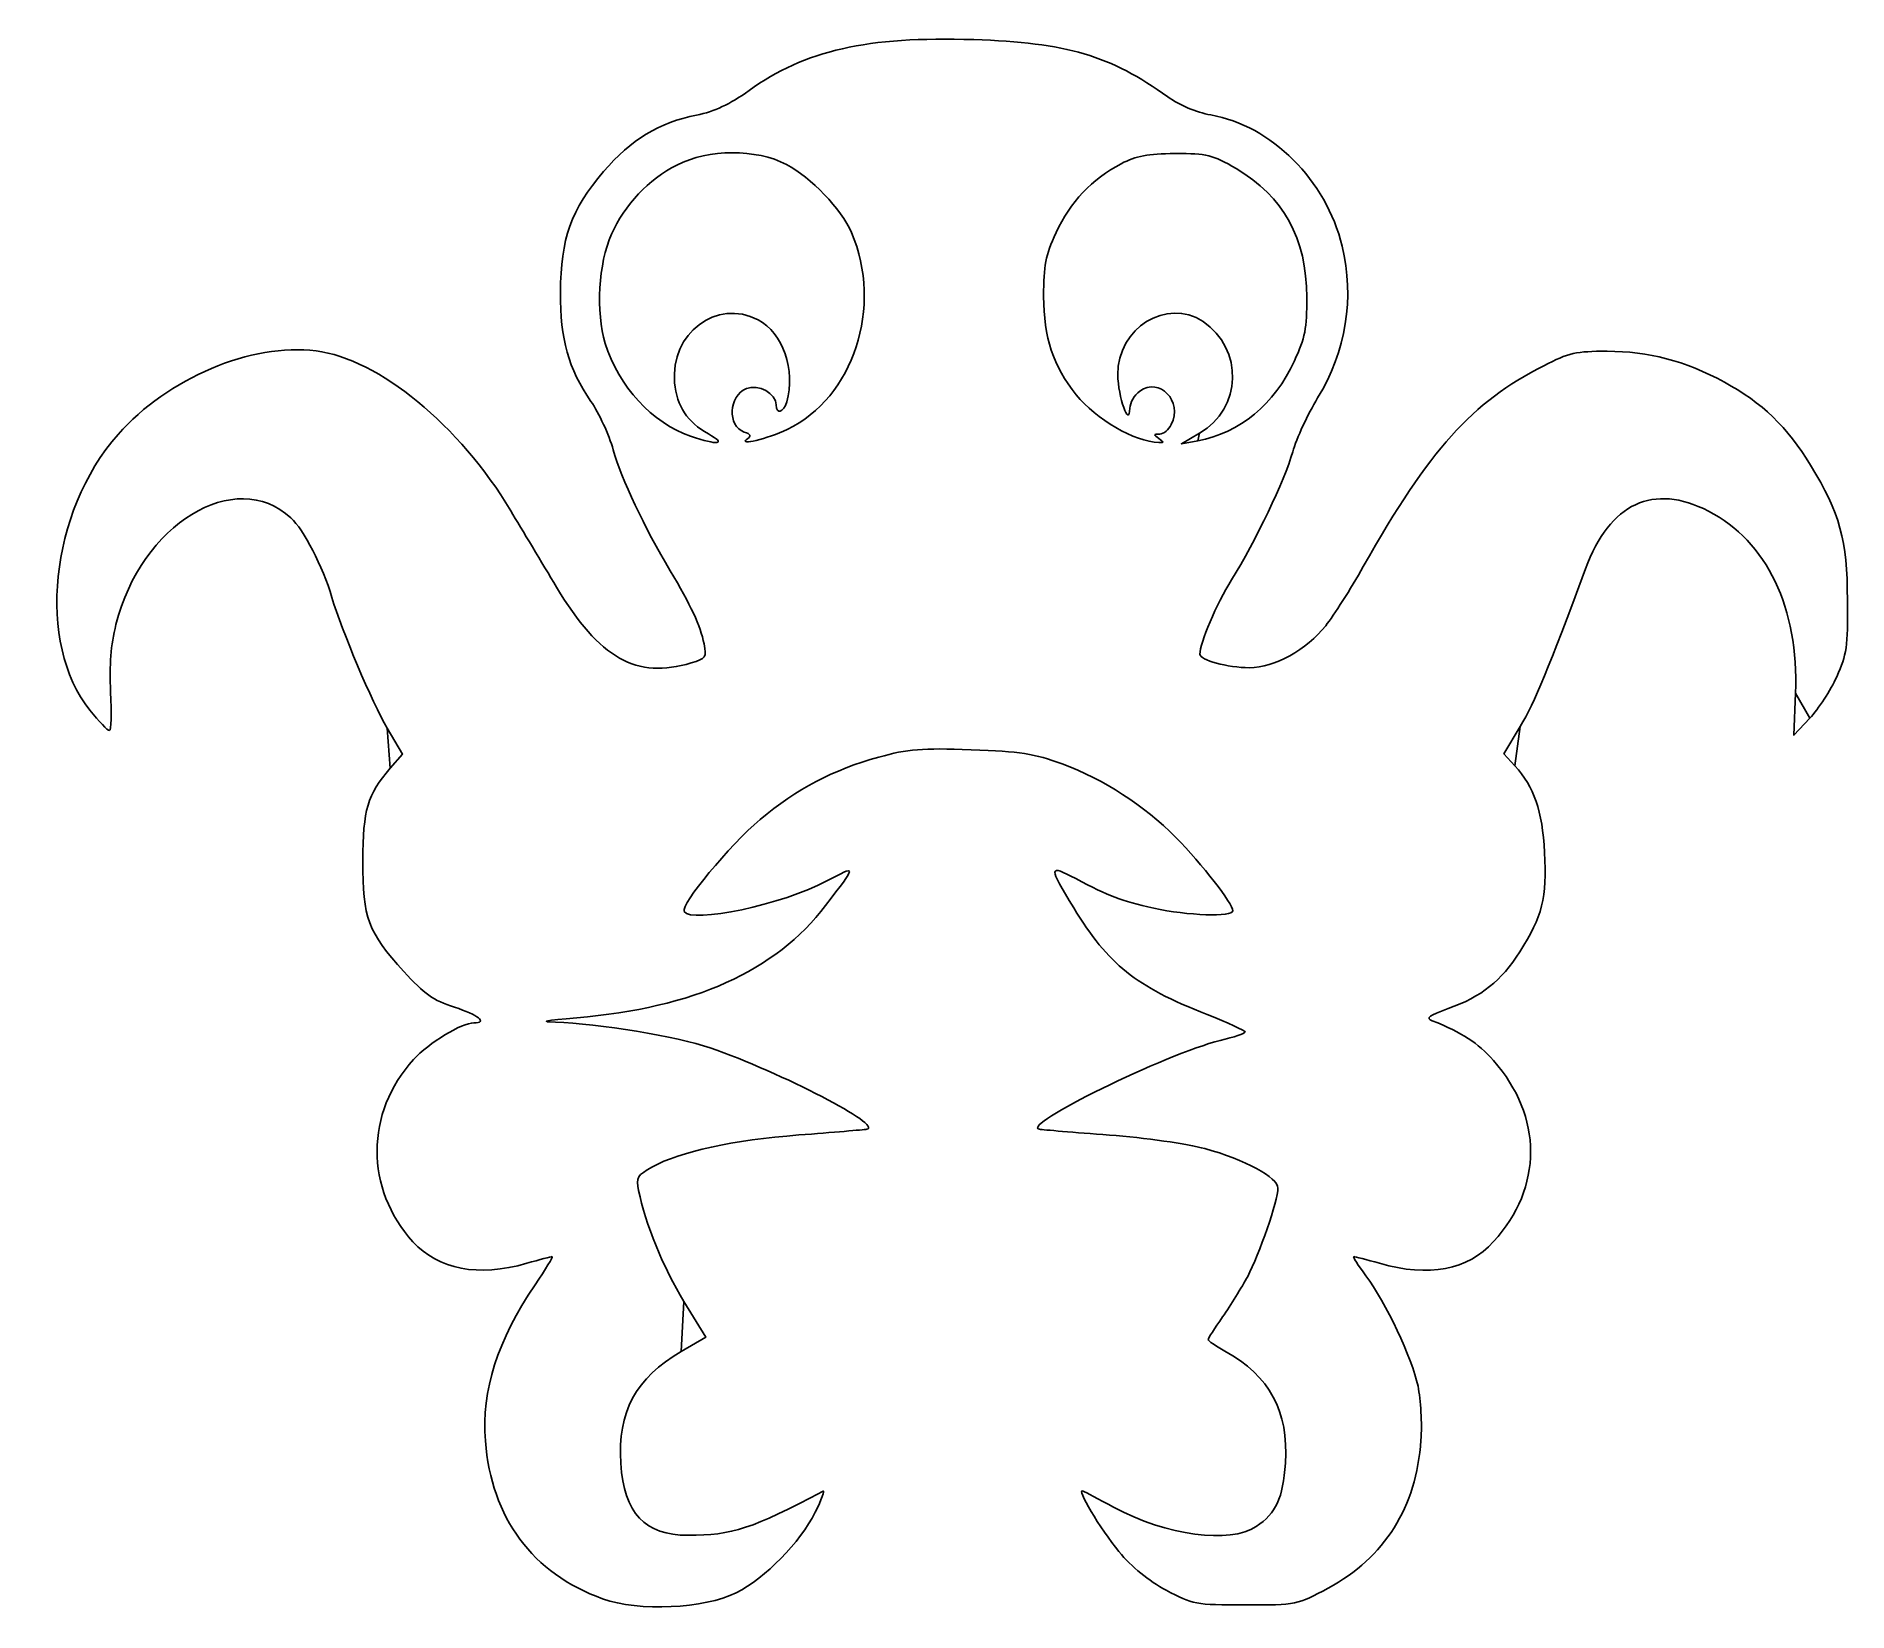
# Model space of a CAD drawing. Extents: x 4.63 to 8.94, y 3 to 6.75.
import ezdxf

# ---------------------------------------------------------------- set-up
doc = ezdxf.new("R2010")
doc.units = 0
doc.layers.get('0').update_dxf_attribs({"linetype": 'CONTINUOUS'})

msp = doc.modelspace()

# ---------------------------------------------------------------- linework, layer by layer
at = {"color": 7}
for points in [[(6.231663, 5.800524), (6.231663, 5.800523)], [(7.303221, 5.78957), (7.30322, 5.78957)], [(7.400355, 5.801923), (7.357043, 5.776848), (7.396187, 5.784054)], [(8.851863, 5.123839), (8.814237, 5.083693), (8.818243, 5.183783)], [(5.475041, 5.004866), (5.503993, 5.038234), (5.467746, 5.100155)], [(8.163189, 5.10445), (8.12445, 5.038952), (8.150293, 5.010712)], [(6.173652, 3.73617), (6.225586, 3.651382), (6.167283, 3.617424)], [(5.980143, 3.02927), (5.980143, 3.02927)]]:
    msp.add_lwpolyline(points, close=True, dxfattribs=at)
for points in [[(6.328452, 6.617183), (6.462045, 6.713067), (6.60916, 6.746432), (6.862856, 6.738385)], [(6.862856, 6.738385), (7.083242, 6.731394), (7.189574, 6.700042), (7.324752, 6.602199)], [(6.203726, 6.558833), (6.24596, 6.567202), (6.282879, 6.584473), (6.328452, 6.617183)], [(7.324752, 6.602199), (7.352624, 6.582024), (7.391882, 6.565508), (7.426673, 6.559321)], [(5.982402, 6.424472), (6.047416, 6.50042), (6.114517, 6.541155), (6.203726, 6.558833)], [(7.426673, 6.559321), (7.572026, 6.533469), (7.701001, 6.404624), (7.739429, 6.246878)], [(6.417595, 6.441284), (6.34513, 6.478969), (6.232456, 6.478433), (6.156821, 6.440045)], [(7.342364, 6.467314), (7.276859, 6.46706), (7.249543, 6.461911), (7.213815, 6.443134)], [(7.487527, 6.431415), (7.430802, 6.464577), (7.418489, 6.467622), (7.342364, 6.467314)], [(5.879796, 6.137117), (5.88036, 6.264959), (5.905053, 6.334115), (5.982402, 6.424472)], [(6.156821, 6.440045), (6.089476, 6.405863), (6.032523, 6.345594), (6.001151, 6.275313)], [(6.572122, 6.279599), (6.548245, 6.33495), (6.475297, 6.411276), (6.417595, 6.441284)], [(7.213815, 6.443134), (7.143978, 6.406432), (7.0922, 6.351642), (7.059242, 6.279567)], [(7.655298, 6.125458), (7.654951, 6.26549), (7.600031, 6.365643), (7.487527, 6.431415)], [(6.001151, 6.275313), (5.970211, 6.205999), (5.963729, 6.090752), (5.986548, 6.015678)], [(6.419314, 5.811089), (6.576952, 5.885737), (6.648026, 6.10365), (6.572122, 6.279599)], [(7.059242, 6.279567), (7.033114, 6.222432), (7.029228, 6.202669), (7.029311, 6.127389)], [(7.739429, 6.246878), (7.76928, 6.124336), (7.748634, 5.996583), (7.681075, 5.885814)], [(5.952346, 5.877868), (5.89836, 5.956542), (5.8793, 6.024652), (5.879796, 6.137117)], [(6.151509, 5.921838), (6.140612, 6.039433), (6.251177, 6.123013), (6.349907, 6.071816)], [(7.029311, 6.127389), (7.029423, 6.029546), (7.051783, 5.962143), (7.106899, 5.893545)], [(7.205708, 5.941136), (7.204938, 6.052254), (7.32201, 6.125297), (7.408509, 6.067666)], [(7.625801, 5.973966), (7.651638, 6.030468), (7.655485, 6.050226), (7.655298, 6.125458)], [(6.349907, 6.071816), (6.40871, 6.041324), (6.439924, 5.951997), (6.418069, 5.876751)], [(7.408509, 6.067666), (7.505387, 6.003118), (7.501002, 5.860191), (7.400355, 5.801923)], [(4.82738, 5.799216), (4.944634, 5.932856), (5.14496, 6.017395), (5.298295, 5.997948)], [(5.298295, 5.997948), (5.447613, 5.97901), (5.640163, 5.820909), (5.761665, 5.617478)], [(5.986548, 6.015678), (6.017352, 5.91433), (6.098763, 5.82563), (6.189322, 5.794747)], [(8.219139, 5.962718), (8.278524, 5.993086), (8.296342, 5.997149), (8.369779, 5.997074)], [(8.369779, 5.997074), (8.468711, 5.996961), (8.554581, 5.974324), (8.648785, 5.923483)], [(7.396187, 5.784054), (7.495883, 5.802408), (7.578656, 5.870869), (7.625801, 5.973966)], [(7.789838, 5.484798), (7.948715, 5.765409), (8.046778, 5.874578), (8.219139, 5.962718)], [(6.231663, 5.800523), (6.181756, 5.828102), (6.156678, 5.866058), (6.151509, 5.921838)], [(6.322297, 5.908265), (6.27997, 5.89068), (6.276325, 5.81897), (6.31704, 5.804849)], [(6.393131, 5.869527), (6.393131, 5.896547), (6.350374, 5.919931), (6.322297, 5.908265)], [(7.234372, 5.861507), (7.233653, 5.812031), (7.206072, 5.888647), (7.205708, 5.941136)], [(7.333066, 5.822647), (7.360317, 5.878291), (7.30553, 5.936022), (7.257863, 5.901892)], [(8.648785, 5.923483), (8.737959, 5.875357), (8.798574, 5.81699), (8.854007, 5.725871)], [(6.005253, 5.762836), (5.995352, 5.798125), (5.971543, 5.84989), (5.952346, 5.877868)], [(6.418069, 5.876751), (6.410483, 5.850631), (6.393131, 5.845605), (6.393131, 5.869527)], [(7.106899, 5.893545), (7.154267, 5.834591), (7.245107, 5.781939), (7.303221, 5.779756)], [(7.257863, 5.901892), (7.245134, 5.892778), (7.234563, 5.874605), (7.234372, 5.861507)], [(7.681075, 5.885814), (7.657759, 5.847584), (7.631127, 5.789837), (7.621895, 5.757489)], [(7.305323, 5.8001), (7.314552, 5.800185), (7.327037, 5.810336), (7.333066, 5.822647)], [(4.760419, 5.143231), (4.632698, 5.301791), (4.664527, 5.613606), (4.82738, 5.799216)], [(6.189322, 5.794747), (6.254626, 5.772477), (6.276915, 5.775519), (6.231663, 5.800524)], [(6.323476, 5.787752), (6.302188, 5.77174), (6.372242, 5.788799), (6.419314, 5.811089)], [(6.31704, 5.804849), (6.333065, 5.799291), (6.334334, 5.795919), (6.323476, 5.787752)], [(7.30322, 5.78957), (7.290614, 5.798473), (7.29091, 5.79996), (7.305323, 5.8001)], [(7.303221, 5.779756), (7.316268, 5.779265), (7.316268, 5.780357), (7.303221, 5.78957)], [(6.141054, 5.474928), (6.079941, 5.576477), (6.024654, 5.69369), (6.005253, 5.762836)], [(7.621895, 5.757489), (7.602507, 5.68956), (7.533522, 5.545365), (7.47636, 5.453287)], [(5.238467, 5.600721), (5.10601, 5.722517), (4.881518, 5.585541), (4.822392, 5.346849)], [(8.854007, 5.725871), (8.924115, 5.61063), (8.940731, 5.549696), (8.941614, 5.404595)], [(8.611059, 5.616619), (8.479514, 5.684189), (8.376362, 5.635836), (8.318435, 5.479451)], [(5.761665, 5.617478), (5.787686, 5.573912), (5.836702, 5.492105), (5.87059, 5.435684)], [(8.818243, 5.183783), (8.826309, 5.385322), (8.749678, 5.545415), (8.611059, 5.616619)], [(5.336097, 5.411191), (5.313976, 5.485755), (5.269412, 5.572267), (5.238467, 5.600721)], [(6.221322, 5.301026), (6.212858, 5.343892), (6.189642, 5.394191), (6.141054, 5.474928)], [(7.7003, 5.344049), (7.719576, 5.368527), (7.759868, 5.431864), (7.789838, 5.484798)], [(8.318435, 5.479451), (8.230463, 5.241955), (8.197678, 5.162761), (8.163189, 5.10445)], [(5.87059, 5.435684), (5.972568, 5.265901), (6.060871, 5.216237), (6.190712, 5.255637)], [(7.47636, 5.453287), (7.440798, 5.396003), (7.401081, 5.302814), (7.401081, 5.276658)], [(5.467746, 5.100155), (5.431641, 5.161832), (5.359533, 5.332195), (5.336097, 5.411191)], [(8.941614, 5.404595), (8.942299, 5.291722), (8.940188, 5.276783), (8.915926, 5.222801)], [(4.822392, 5.346849), (4.809993, 5.296795), (4.806498, 5.252571), (4.809689, 5.186134)], [(7.519037, 5.244248), (7.577803, 5.244163), (7.655208, 5.286788), (7.7003, 5.344049)], [(6.190712, 5.255637), (6.226245, 5.266419), (6.227723, 5.26861), (6.221322, 5.301026)], [(7.401081, 5.276658), (7.401081, 5.262313), (7.466575, 5.244318), (7.519037, 5.244248)], [(8.915926, 5.222801), (8.901386, 5.190452), (8.872558, 5.145919), (8.851863, 5.123839)], [(4.809689, 5.186134), (4.81211, 5.135722), (4.810851, 5.094476), (4.806892, 5.094476)], [(4.806892, 5.094476), (4.802932, 5.094476), (4.782019, 5.116415), (4.760419, 5.143231)], [(6.856921, 5.049069), (6.738783, 5.053289), (6.707082, 5.05074), (6.637086, 5.031398)], [(7.073252, 5.015251), (7.007187, 5.039629), (6.973413, 5.044908), (6.856921, 5.049069)], [(5.409864, 4.784356), (5.41009, 4.90729), (5.420292, 4.941765), (5.475041, 5.004866)], [(6.637086, 5.031398), (6.528153, 5.001295), (6.442735, 4.956328), (6.354735, 4.882757)], [(7.343745, 4.840177), (7.26702, 4.917651), (7.173217, 4.978365), (7.073252, 5.015251)], [(8.150293, 5.010712), (8.196509, 4.960208), (8.215643, 4.904393), (8.220832, 4.80495)], [(6.354735, 4.882757), (6.282387, 4.822273), (6.165158, 4.680499), (6.17423, 4.664459)], [(7.479367, 4.665765), (7.479367, 4.682986), (7.406091, 4.77722), (7.343745, 4.840177)], [(5.507056, 4.521546), (5.421633, 4.615359), (5.409601, 4.647894), (5.409864, 4.784356)], [(8.220832, 4.80495), (8.22655, 4.695363), (8.216093, 4.653292), (8.162075, 4.568546)], [(6.51375, 4.736852), (6.585402, 4.775048), (6.58546, 4.776164), (6.510735, 4.678508)], [(7.10079, 4.673093), (7.040356, 4.771309), (7.040744, 4.776817), (7.105672, 4.742441)], [(7.105672, 4.742441), (7.185846, 4.699994), (7.211513, 4.690299), (7.291628, 4.672202)], [(6.17423, 4.664459), (6.191177, 4.634494), (6.408766, 4.680888), (6.51375, 4.736852)], [(6.510735, 4.678508), (6.391182, 4.522267), (6.19705, 4.434725), (5.918398, 4.411397)], [(7.418148, 4.419184), (7.24557, 4.487565), (7.185259, 4.535819), (7.10079, 4.673093)], [(7.291628, 4.672202), (7.370813, 4.654315), (7.479367, 4.650593), (7.479367, 4.665765)], [(8.162075, 4.568546), (8.117296, 4.498297), (8.071926, 4.462258), (7.991589, 4.433123)], [(5.627384, 4.436645), (5.576724, 4.453148), (5.556062, 4.467727), (5.507056, 4.521546)], [(5.530272, 4.311974), (5.566546, 4.351613), (5.644962, 4.399381), (5.67376, 4.399381)], [(5.67376, 4.399381), (5.707686, 4.399381), (5.684442, 4.418058), (5.627384, 4.436645)], [(5.918398, 4.411397), (5.843211, 4.405103), (5.828029, 4.401942), (5.86792, 4.400888)], [(5.86792, 4.400888), (5.967936, 4.398247), (6.159424, 4.366557), (6.235925, 4.339989)], [(7.508667, 4.377526), (7.508639, 4.380724), (7.467902, 4.39947), (7.418148, 4.419184)], [(7.991589, 4.433123), (7.945615, 4.41645), (7.938248, 4.410831), (7.953985, 4.404443)], [(7.953985, 4.404443), (8.026357, 4.375065), (8.061373, 4.352214), (8.099206, 4.309676)], [(7.019429, 4.146282), (6.971701, 4.154725), (7.320818, 4.326157), (7.449047, 4.357244)], [(7.449047, 4.357244), (7.48187, 4.365201), (7.508699, 4.374328), (7.508667, 4.377526)], [(5.52892, 3.87872), (5.414722, 4.003512), (5.415292, 4.186329), (5.530272, 4.311974)], [(6.235925, 4.339989), (6.405401, 4.28113), (6.650463, 4.153699), (6.608421, 4.146293)], [(8.099206, 4.309676), (8.217157, 4.177054), (8.217293, 4.007602), (8.099551, 3.878862)], [(6.608421, 4.146293), (6.600348, 4.14487), (6.527687, 4.13869), (6.446953, 4.132558)], [(7.18579, 4.132279), (7.102365, 4.138552), (7.027503, 4.144854), (7.019429, 4.146282)], [(6.446953, 4.132558), (6.291125, 4.120723), (6.16378, 4.092986), (6.098706, 4.056709)], [(7.412748, 4.100213), (7.371346, 4.111576), (7.269215, 4.126005), (7.18579, 4.132279)], [(7.586806, 4.006205), (7.587088, 4.03121), (7.507443, 4.074224), (7.412748, 4.100213)], [(6.098706, 4.056709), (6.061728, 4.036093), (6.059541, 4.032348), (6.065862, 4.000453)], [(6.065862, 4.000453), (6.081271, 3.9227), (6.124857, 3.815835), (6.173652, 3.73617)], [(7.514701, 3.796239), (7.542223, 3.847558), (7.586474, 3.976416), (7.586806, 4.006205)], [(5.799504, 3.827265), (5.683525, 3.794254), (5.589928, 3.812053), (5.52892, 3.87872)], [(8.099551, 3.878862), (8.037299, 3.810795), (7.946741, 3.793566), (7.828345, 3.827265)], [(5.860256, 3.843306), (5.857837, 3.843306), (5.8305, 3.836087), (5.799504, 3.827265)], [(5.81959, 3.776469), (5.844373, 3.813229), (5.862673, 3.843306), (5.860256, 3.843306)], [(7.766919, 3.843306), (7.764131, 3.843306), (7.777162, 3.822854), (7.795878, 3.797857)], [(7.828345, 3.827265), (7.79735, 3.836087), (7.769708, 3.843306), (7.766919, 3.843306)], [(7.455017, 3.699831), (7.473919, 3.72689), (7.500777, 3.770274), (7.514701, 3.796239)], [(7.795878, 3.797857), (7.843611, 3.734108), (7.905561, 3.602643), (7.919899, 3.534671)], [(5.701247, 3.404848), (5.692051, 3.524953), (5.729678, 3.64311), (5.81959, 3.776469)], [(7.420651, 3.645596), (7.420651, 3.648367), (7.436116, 3.672772), (7.455017, 3.699831)], [(7.460236, 3.618491), (7.438465, 3.630628), (7.420651, 3.642825), (7.420651, 3.645596)], [(6.167283, 3.617424), (6.058893, 3.554293), (6.01496, 3.473166), (6.023285, 3.35151)], [(7.604337, 3.351767), (7.612457, 3.475787), (7.567738, 3.558559), (7.460236, 3.618491)], [(7.919899, 3.534671), (7.926638, 3.502728), (7.929789, 3.445901), (7.927015, 3.406346)], [(5.980143, 3.02927), (5.813535, 3.089185), (5.715286, 3.221493), (5.701247, 3.404848)], [(7.927015, 3.406346), (7.915865, 3.247328), (7.840466, 3.127099), (7.706513, 3.054739)], [(6.023285, 3.35151), (6.031426, 3.232532), (6.080369, 3.180292), (6.183699, 3.180292)], [(7.535104, 3.201209), (7.582449, 3.232755), (7.598885, 3.268498), (7.604337, 3.351767)], [(6.183699, 3.180292), (6.288763, 3.180292), (6.336119, 3.195802), (6.504511, 3.285362)], [(6.504511, 3.285362), (6.509256, 3.287885), (6.500824, 3.265226), (6.485773, 3.235006)], [(7.208574, 3.141339), (7.163884, 3.195037), (7.104603, 3.295217), (7.123293, 3.285454)], [(7.123293, 3.285454), (7.128064, 3.282962), (7.160591, 3.265685), (7.195576, 3.247061)], [(6.485773, 3.235006), (6.449681, 3.162543), (6.367645, 3.079082), (6.297744, 3.043712)], [(7.195576, 3.247061), (7.322589, 3.179444), (7.47213, 3.159249), (7.535104, 3.201209)], [(7.320939, 3.049552), (7.278746, 3.072239), (7.239191, 3.10455), (7.208574, 3.141339)], [(6.297744, 3.043712), (6.222069, 3.005421), (6.066173, 2.998332), (5.980143, 3.02927)], [(7.509075, 3.014539), (7.38988, 3.014539), (7.38403, 3.015629), (7.320939, 3.049552)], [(7.706513, 3.054739), (7.632417, 3.014713), (7.631564, 3.014539), (7.509075, 3.014539)]]:
    msp.add_open_spline(points, degree=3, dxfattribs=at)

doc.saveas('drawing.dxf')
